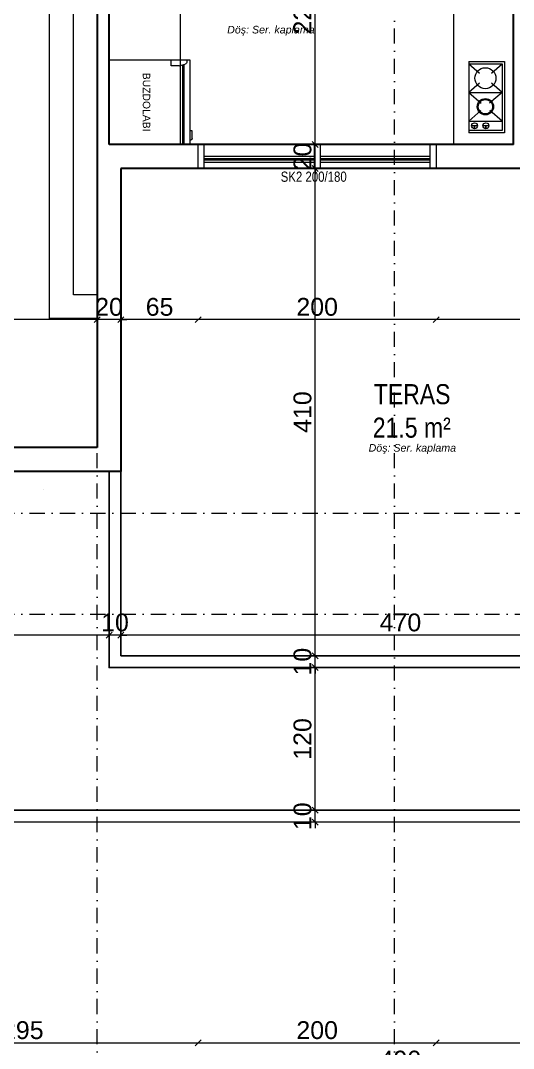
# Model space of a CAD drawing. Header units: millimetres. Extents: x 708 to 46452, y -4963 to 3960.
# Drawn here: x 18069 to 18483, y -4528 to -3663 of the extents above; entities that cross this region are included whole.
import ezdxf

# ---------------------------------------------------------------- set-up
doc = ezdxf.new("R2010")
doc.units = ezdxf.units.MM
doc.linetypes.add('DASHDOT', pattern=[25.4, 12.7, -6.35, 0, -6.35])
for name, color, linetype, lineweight in [('00_DUVAR', 22, 'Continuous', 30), ('00_IC_OLCU', 139, 'Continuous', 20), ('00_PENCERE', 103, 'Continuous', 13), ('00_TEFRİŞ', 251, 'Continuous', 9), ('01- TEFRİŞ', 252, 'Continuous', 9), ('20', 1, 'Continuous', 0), ('aks ve noktalılar', 129, 'DASHDOT', 13), ('TEFRİŞ', 8, 'Continuous', 9), ('yYAZI', 221, 'Continuous', 30)]:
    doc.layers.add(name, color=color, linetype=linetype, lineweight=lineweight)
doc.layers.add('00_YAZI', color=214, linetype='Continuous')
doc.layers.add('BETONARME MOTİF', color=95, linetype='Continuous')
doc.styles.add('ARIAL2', font='arial.ttf', dxfattribs={"width": 0.8})
doc.styles.add('ARİAL NARROW', font='ARIALN.TTF', dxfattribs={"width": 0.8})
doc.styles.get("Standard").update_dxf_attribs({"font": 'arial.ttf'})
doc.dimstyles.new('ALP_OLCU', dxfattribs={"dimscale": 0, "dimtxt": 15, "dimasz": 5, "dimexe": 0.18, "dimexo": 0.06, "dimgap": 3, "dimtad": 1, "dimdec": 0, "dimrnd": 0.1, "dimzin": 9, "dimdsep": 46, "dimtxsty": 'Standard', "dimblk": 'OBLIQUE', "dimcen": 0, "dimse1": 1, "dimse2": 1, "dimclrd": 256, "dimclre": 256, "dimclrt": 53, "dimadec": 0, "dimazin": 0, "dimtfac": 1, "dimtdec": 0, "dimtix": 1, "dimtmove": 1, "dimatfit": 3, "dimldrblk": 'ARCHTICK', "dimfxl": 0.18, "dimtolj": 1, "dimlwd": -1, "dimarcsym": 0})

# ---------------------------------------------------------------- blocks, each defined once
blk = doc.blocks.new('buzdolabıoı-flat-3')
at = {"layer": '00_TEFRİŞ'}
for p, q in [((-1862.4, 1669.94), (-1938.71, 1669.93)), ((-1862.4, 1669.94), (-1938.71, 1669.93)), ((-1938.71, 1669.93), (-1938.69, 1589.93)), ((-1938.71, 1669.93), (-1938.69, 1589.93)), ((-1869.2, 1594.57), (-1869.22, 1669.94)), ((-1868.64, 1594.4), (-1868.65, 1669.94)), ((-1868.07, 1594.22), (-1868.08, 1669.94)), ((-1862.39, 1589.94), (-1862.4, 1669.94)), ((-1862.39, 1589.94), (-1862.4, 1669.94)), ((-1862.4, 1665.4), (-1861.27, 1665.4)), ((-1860.13, 1664.26), (-1860.13, 1656.88)), ((-1860.13, 1656.88), (-1862.4, 1656.88)), ((-1872.61, 1595.62), (-1880, 1595.62)), ((-1880, 1595.62), (-1880, 1589.94)), ((-1872.61, 1595.62), (-1866.83, 1593.84)), ((-1938.69, 1589.93), (-1862.39, 1589.94)), ((-1865.23, 1589.94), (-1865.23, 1591.67))]:
    blk.add_line(p, q, dxfattribs=at)
for centre, radius, end in [((-1861.27, 1664.26), 1.14, 90.01157), ((-1867.5, 1591.67), 2.27, 72.90884)]:
    blk.add_arc(centre, radius, 0.01157, end, dxfattribs=at)
blk.add_attdef('BUZDOLABı', (-1899.79, 1602.13), '', height=7, rotation=90, dxfattribs=at)
blk = doc.blocks.new('_Oblique')
at = {"color": 0, "linetype": 'ByBlock', "lineweight": -2}
blk.add_line((-0.5, -0.5), (0.5, 0.5), dxfattribs=at)
blk = doc.blocks.new('*D1216')
at = {"layer": '00_IC_OLCU', "transparency": 16777216}
blk.add_line((17443.33, -4591.2), (18758.33, -4591.2), dxfattribs=at)
at = {"layer": 'Defpoints', "color": 0, "transparency": 16777216}
for p in [(17443.33, -4252.24), (18758.33, -4332.24), (18758.33, -4591.2)]:
    blk.add_point(p, dxfattribs=at)
at = {"layer": '00_IC_OLCU', "transparency": 16777216, "xscale": 5, "yscale": 5, "zscale": 5, "rotation": 180}
blk.add_blockref('_Oblique', (17443.33, -4591.2), dxfattribs=at)
at = {"layer": '00_IC_OLCU', "transparency": 16777216, "xscale": 5, "yscale": 5, "zscale": 5}
blk.add_blockref('_Oblique', (18758.33, -4591.2), dxfattribs=at)
at = {"layer": '00_IC_OLCU', "color": 53, "transparency": 16777216, "insert": (18100.83, -4580.54), "char_height": 15, "attachment_point": 5}
blk.add_mtext('\\A1;1315', dxfattribs=at)
blk = doc.blocks.new('_ArchTick')
at = {"color": 0, "linetype": 'ByBlock', "const_width": 0.15}
blk.add_lwpolyline([(-0.5, -0.5), (0.5, 0.5)], dxfattribs=at)
blk = doc.blocks.new('*D1225')
at = {"layer": '00_IC_OLCU', "transparency": 16777216}
blk.add_line((17943.33, -4547.65), (18143.33, -4547.65), dxfattribs=at)
at = {"layer": 'Defpoints', "color": 0, "transparency": 16777216}
for p in [(17943.33, -4122.24), (18143.33, -4207.24), (18143.33, -4547.65)]:
    blk.add_point(p, dxfattribs=at)
at = {"layer": '00_IC_OLCU', "transparency": 16777216, "xscale": 5, "yscale": 5, "zscale": 5, "rotation": 180}
blk.add_blockref('_Oblique', (17943.33, -4547.65), dxfattribs=at)
at = {"layer": '00_IC_OLCU', "transparency": 16777216, "xscale": 5, "yscale": 5, "zscale": 5}
blk.add_blockref('_Oblique', (18143.33, -4547.65), dxfattribs=at)
at = {"layer": '00_IC_OLCU', "color": 53, "transparency": 16777216, "insert": (18043.33, -4536.99), "char_height": 15, "attachment_point": 5}
blk.add_mtext('\\A1;200', dxfattribs=at)
blk = doc.blocks.new('*D1226')
at = {"layer": '00_IC_OLCU', "transparency": 16777216}
blk.add_line((18143.33, -4547.65), (18633.33, -4547.65), dxfattribs=at)
at = {"layer": 'Defpoints', "color": 0, "transparency": 16777216}
for p in [(18143.33, -4207.24), (18633.33, -4207.24), (18633.33, -4547.65)]:
    blk.add_point(p, dxfattribs=at)
at = {"layer": '00_IC_OLCU', "transparency": 16777216, "xscale": 5, "yscale": 5, "zscale": 5, "rotation": 180}
blk.add_blockref('_Oblique', (18143.33, -4547.65), dxfattribs=at)
at = {"layer": '00_IC_OLCU', "transparency": 16777216, "xscale": 5, "yscale": 5, "zscale": 5}
blk.add_blockref('_Oblique', (18633.33, -4547.65), dxfattribs=at)
at = {"layer": '00_IC_OLCU', "color": 53, "transparency": 16777216, "insert": (18388.33, -4536.99), "char_height": 15, "attachment_point": 5}
blk.add_mtext('\\A1;490', dxfattribs=at)
blk = doc.blocks.new('*D1229')
at = {"layer": '00_IC_OLCU', "transparency": 16777216}
blk.add_line((17923.33, -4522.87), (18218.33, -4522.87), dxfattribs=at)
at = {"layer": 'Defpoints', "color": 0, "transparency": 16777216}
for p in [(18218.33, -3777.43), (17923.33, -4032.24), (18218.33, -4522.87)]:
    blk.add_point(p, dxfattribs=at)
at = {"layer": '00_IC_OLCU', "transparency": 16777216, "xscale": 5, "yscale": 5, "zscale": 5, "rotation": 180}
blk.add_blockref('_Oblique', (17923.33, -4522.87), dxfattribs=at)
at = {"layer": '00_IC_OLCU', "transparency": 16777216, "xscale": 5, "yscale": 5, "zscale": 5}
blk.add_blockref('_Oblique', (18218.33, -4522.87), dxfattribs=at)
at = {"layer": '00_IC_OLCU', "color": 53, "transparency": 16777216, "insert": (18070.83, -4512.21), "char_height": 15, "attachment_point": 5}
blk.add_mtext('\\A1;295', dxfattribs=at)
blk = doc.blocks.new('*D1230')
at = {"layer": '00_IC_OLCU', "transparency": 16777216}
blk.add_line((18218.33, -4522.87), (18418.33, -4522.87), dxfattribs=at)
at = {"layer": 'Defpoints', "color": 0, "transparency": 16777216}
for p in [(18218.33, -3777.43), (18418.33, -3787.43), (18418.33, -4522.87)]:
    blk.add_point(p, dxfattribs=at)
at = {"layer": '00_IC_OLCU', "transparency": 16777216, "xscale": 5, "yscale": 5, "zscale": 5, "rotation": 180}
blk.add_blockref('_Oblique', (18218.33, -4522.87), dxfattribs=at)
at = {"layer": '00_IC_OLCU', "transparency": 16777216, "xscale": 5, "yscale": 5, "zscale": 5}
blk.add_blockref('_Oblique', (18418.33, -4522.87), dxfattribs=at)
at = {"layer": '00_IC_OLCU', "color": 53, "transparency": 16777216, "insert": (18318.33, -4512.21), "char_height": 15, "attachment_point": 5}
blk.add_mtext('\\A1;200', dxfattribs=at)
blk = doc.blocks.new('*D1231')
at = {"layer": '00_IC_OLCU', "transparency": 16777216}
blk.add_line((18418.33, -4522.87), (18763.33, -4522.87), dxfattribs=at)
at = {"layer": 'Defpoints', "color": 0, "transparency": 16777216}
for p in [(18418.33, -3787.43), (18763.33, -4337.24), (18763.33, -4522.87)]:
    blk.add_point(p, dxfattribs=at)
at = {"layer": '00_IC_OLCU', "transparency": 16777216, "xscale": 5, "yscale": 5, "zscale": 5, "rotation": 180}
blk.add_blockref('_Oblique', (18418.33, -4522.87), dxfattribs=at)
at = {"layer": '00_IC_OLCU', "transparency": 16777216, "xscale": 5, "yscale": 5, "zscale": 5}
blk.add_blockref('_Oblique', (18763.33, -4522.87), dxfattribs=at)
at = {"layer": '00_IC_OLCU', "color": 53, "transparency": 16777216, "insert": (18590.83, -4512.2), "char_height": 15, "attachment_point": 5}
blk.add_mtext('\\A1;345', dxfattribs=at)
blk = doc.blocks.new('*D1149')
at = {"layer": '00_IC_OLCU', "transparency": 16777216}
blk.add_line((18920.33, -4337.24), (18920.33, -2812.24), dxfattribs=at)
at = {"layer": 'Defpoints', "color": 0, "transparency": 16777216}
for p in [(18033.6, -2812.24), (18920.33, -2812.24), (18671.6, -4337.24)]:
    blk.add_point(p, dxfattribs=at)
at = {"layer": '00_IC_OLCU', "transparency": 16777216, "xscale": 5, "yscale": 5, "zscale": 5}
for p, rotation in [((18920.33, -2812.24), 90), ((18920.33, -4337.24), 270)]:
    blk.add_blockref('_Oblique', p, dxfattribs=dict(at, rotation=rotation))
at = {"layer": '00_IC_OLCU', "color": 53, "transparency": 16777216, "insert": (18909.67, -3574.74), "char_height": 15, "attachment_point": 5, "rotation": 90}
blk.add_mtext('\\A1;1525', dxfattribs=at)
blk = doc.blocks.new('*D1154')
at = {"layer": '00_IC_OLCU', "transparency": 16777216}
blk.add_line((18837.59, -4337.24), (18837.59, -3327.24), dxfattribs=at)
at = {"layer": 'Defpoints', "color": 0, "transparency": 16777216}
for p in [(18396.97, -3327.24), (18837.59, -3327.24), (18656.97, -4337.24)]:
    blk.add_point(p, dxfattribs=at)
at = {"layer": '00_IC_OLCU', "transparency": 16777216, "xscale": 5, "yscale": 5, "zscale": 5}
for p, rotation in [((18837.59, -3327.24), 90), ((18837.59, -4337.24), 270)]:
    blk.add_blockref('_Oblique', p, dxfattribs=dict(at, rotation=rotation))
at = {"layer": '00_IC_OLCU', "color": 53, "transparency": 16777216, "insert": (18826.93, -3832.24), "char_height": 15, "attachment_point": 5, "rotation": 90}
blk.add_mtext('\\A1;1010', dxfattribs=at)
blk = doc.blocks.new('*D1294')
at = {"layer": '00_IC_OLCU', "transparency": 16777216}
for p, q in [((18316.7, -4327.24), (18316.7, -4322.24)), ((18316.7, -4337.24), (18316.7, -4327.24)), ((18316.7, -4337.24), (18316.7, -4342.24))]:
    blk.add_line(p, q, dxfattribs=at)
at = {"layer": 'Defpoints', "color": 0, "transparency": 16777216}
for p in [(18316.7, -4327.24), (18383.33, -4327.24), (18383.33, -4337.24)]:
    blk.add_point(p, dxfattribs=at)
at = {"layer": '00_IC_OLCU', "transparency": 16777216, "xscale": 5, "yscale": 5, "zscale": 5}
for p, rotation in [((18316.7, -4327.24), 270), ((18316.7, -4337.24), 90)]:
    blk.add_blockref('_Oblique', p, dxfattribs=dict(at, rotation=rotation))
at = {"layer": '00_IC_OLCU', "color": 53, "transparency": 16777216, "insert": (18306.04, -4332.24), "char_height": 15, "attachment_point": 5, "rotation": 90}
blk.add_mtext('\\A1;10', dxfattribs=at)
blk = doc.blocks.new('*D1295')
at = {"layer": '00_IC_OLCU', "transparency": 16777216}
blk.add_line((18316.7, -4327.24), (18316.7, -4207.24), dxfattribs=at)
at = {"layer": 'Defpoints', "color": 0, "transparency": 16777216}
for p in [(18143.33, -4207.24), (18316.7, -4207.24), (18383.33, -4327.24)]:
    blk.add_point(p, dxfattribs=at)
at = {"layer": '00_IC_OLCU', "transparency": 16777216, "xscale": 5, "yscale": 5, "zscale": 5}
for p, rotation in [((18316.7, -4207.24), 90), ((18316.7, -4327.24), 270)]:
    blk.add_blockref('_Oblique', p, dxfattribs=dict(at, rotation=rotation))
at = {"layer": '00_IC_OLCU', "color": 53, "transparency": 16777216, "insert": (18306.04, -4267.24), "char_height": 15, "attachment_point": 5, "rotation": 90}
blk.add_mtext('\\A1;120', dxfattribs=at)
blk = doc.blocks.new('*D1296')
at = {"layer": '00_IC_OLCU', "transparency": 16777216}
for p, q in [((18316.7, -4197.24), (18316.7, -4192.24)), ((18316.7, -4207.24), (18316.7, -4197.24)), ((18316.7, -4207.24), (18316.7, -4212.24))]:
    blk.add_line(p, q, dxfattribs=at)
at = {"layer": 'Defpoints', "color": 0, "transparency": 16777216}
for p in [(18153.33, -4197.24), (18316.7, -4197.24), (18143.33, -4207.24)]:
    blk.add_point(p, dxfattribs=at)
at = {"layer": '00_IC_OLCU', "transparency": 16777216, "xscale": 5, "yscale": 5, "zscale": 5}
for p, rotation in [((18316.7, -4197.24), 270), ((18316.7, -4207.24), 90)]:
    blk.add_blockref('_Oblique', p, dxfattribs=dict(at, rotation=rotation))
at = {"layer": '00_IC_OLCU', "color": 53, "transparency": 16777216, "insert": (18306.04, -4202.24), "char_height": 15, "attachment_point": 5, "rotation": 90}
blk.add_mtext('\\A1;10', dxfattribs=at)
blk = doc.blocks.new('*D1297')
at = {"layer": '00_IC_OLCU', "transparency": 16777216}
blk.add_line((18316.7, -4197.24), (18316.7, -3787.43), dxfattribs=at)
at = {"layer": 'Defpoints', "color": 0, "transparency": 16777216}
for p in [(18153.33, -3787.43), (18316.7, -3787.43), (18153.33, -4197.24)]:
    blk.add_point(p, dxfattribs=at)
at = {"layer": '00_IC_OLCU', "transparency": 16777216, "xscale": 5, "yscale": 5, "zscale": 5}
for p, rotation in [((18316.7, -3787.43), 90), ((18316.7, -4197.24), 270)]:
    blk.add_blockref('_Oblique', p, dxfattribs=dict(at, rotation=rotation))
at = {"layer": '00_IC_OLCU', "color": 53, "transparency": 16777216, "insert": (18306.04, -3992.34), "char_height": 15, "attachment_point": 5, "rotation": 90}
blk.add_mtext('\\A1;410', dxfattribs=at)
blk = doc.blocks.new('*D1298')
at = {"layer": '00_IC_OLCU', "transparency": 16777216}
for p, q in [((18316.7, -3767.43), (18316.7, -3762.43)), ((18316.7, -3787.43), (18316.7, -3767.43)), ((18316.7, -3787.43), (18316.7, -3792.43))]:
    blk.add_line(p, q, dxfattribs=at)
at = {"layer": 'Defpoints', "color": 0, "transparency": 16777216}
for p in [(18218.33, -3767.43), (18316.7, -3767.43), (18153.33, -3787.43)]:
    blk.add_point(p, dxfattribs=at)
at = {"layer": '00_IC_OLCU', "transparency": 16777216, "xscale": 5, "yscale": 5, "zscale": 5}
for p, rotation in [((18316.7, -3767.43), 270), ((18316.7, -3787.43), 90)]:
    blk.add_blockref('_Oblique', p, dxfattribs=dict(at, rotation=rotation))
at = {"layer": '00_IC_OLCU', "color": 53, "transparency": 16777216, "insert": (18306.04, -3777.43), "char_height": 15, "attachment_point": 5, "rotation": 90}
blk.add_mtext('\\A1;20', dxfattribs=at)
blk = doc.blocks.new('*D1299')
at = {"layer": '00_IC_OLCU', "transparency": 16777216}
blk.add_line((18316.7, -3767.43), (18316.7, -3547.24), dxfattribs=at)
at = {"layer": 'Defpoints', "color": 0, "transparency": 16777216}
for p in [(18213.33, -3547.24), (18316.7, -3547.24), (18218.33, -3767.43)]:
    blk.add_point(p, dxfattribs=at)
at = {"layer": '00_IC_OLCU', "transparency": 16777216, "xscale": 5, "yscale": 5, "zscale": 5}
for p, rotation in [((18316.7, -3547.24), 90), ((18316.7, -3767.43), 270)]:
    blk.add_blockref('_Oblique', p, dxfattribs=dict(at, rotation=rotation))
at = {"layer": '00_IC_OLCU', "color": 53, "transparency": 16777216, "insert": (18306.04, -3657.34), "char_height": 15, "attachment_point": 5, "rotation": 90}
blk.add_mtext('\\A1;220', dxfattribs=at)
blk = doc.blocks.new('*D1170')
at = {"layer": '00_IC_OLCU', "transparency": 16777216}
blk.add_line((18623.33, -4180.01), (18153.33, -4180.01), dxfattribs=at)
at = {"layer": 'Defpoints', "color": 0, "transparency": 16777216}
for p in [(18153.33, -4180.01), (18153.33, -4197.24), (18623.33, -4197.24)]:
    blk.add_point(p, dxfattribs=at)
at = {"layer": '00_IC_OLCU', "transparency": 16777216, "xscale": 5, "yscale": 5, "zscale": 5, "rotation": 180}
blk.add_blockref('_Oblique', (18153.33, -4180.01), dxfattribs=at)
at = {"layer": '00_IC_OLCU', "transparency": 16777216, "xscale": 5, "yscale": 5, "zscale": 5}
blk.add_blockref('_Oblique', (18623.33, -4180.01), dxfattribs=at)
at = {"layer": '00_IC_OLCU', "color": 53, "transparency": 16777216, "insert": (18388.33, -4169.35), "char_height": 15, "attachment_point": 5}
blk.add_mtext('\\A1;470', dxfattribs=at)
blk = doc.blocks.new('*D1171')
at = {"layer": '00_IC_OLCU', "transparency": 16777216}
for p, q in [((18143.33, -4180.01), (18138.33, -4180.01)), ((18153.33, -4180.01), (18143.33, -4180.01)), ((18153.33, -4180.01), (18158.33, -4180.01))]:
    blk.add_line(p, q, dxfattribs=at)
at = {"layer": 'Defpoints', "color": 0, "transparency": 16777216}
for p in [(18143.33, -4180.01), (18153.33, -4197.24), (18143.33, -4207.24)]:
    blk.add_point(p, dxfattribs=at)
at = {"layer": '00_IC_OLCU', "transparency": 16777216, "xscale": 5, "yscale": 5, "zscale": 5}
blk.add_blockref('_Oblique', (18143.33, -4180.01), dxfattribs=at)
at = {"layer": '00_IC_OLCU', "transparency": 16777216, "xscale": 5, "yscale": 5, "zscale": 5, "rotation": 180}
blk.add_blockref('_Oblique', (18153.33, -4180.01), dxfattribs=at)
at = {"layer": '00_IC_OLCU', "color": 53, "transparency": 16777216, "insert": (18148.33, -4169.35), "char_height": 15, "attachment_point": 5}
blk.add_mtext('\\A1;10', dxfattribs=at)
blk = doc.blocks.new('*D1172')
at = {"layer": '00_IC_OLCU', "transparency": 16777216}
blk.add_line((18143.33, -4180.01), (17943.33, -4180.01), dxfattribs=at)
at = {"layer": 'Defpoints', "color": 0, "transparency": 16777216}
for p in [(17943.33, -4122.24), (17943.33, -4180.01), (18143.33, -4207.24)]:
    blk.add_point(p, dxfattribs=at)
at = {"layer": '00_IC_OLCU', "transparency": 16777216, "xscale": 5, "yscale": 5, "zscale": 5, "rotation": 180}
blk.add_blockref('_Oblique', (17943.33, -4180.01), dxfattribs=at)
at = {"layer": '00_IC_OLCU', "transparency": 16777216, "xscale": 5, "yscale": 5, "zscale": 5}
blk.add_blockref('_Oblique', (18143.33, -4180.01), dxfattribs=at)
at = {"layer": '00_IC_OLCU', "color": 53, "transparency": 16777216, "insert": (18043.33, -4169.35), "char_height": 15, "attachment_point": 5}
blk.add_mtext('\\A1;200', dxfattribs=at)
blk = doc.blocks.new('*D1178')
at = {"layer": '00_IC_OLCU', "transparency": 16777216}
blk.add_line((18623.33, -3914.63), (18418.33, -3914.63), dxfattribs=at)
at = {"layer": 'Defpoints', "color": 0, "transparency": 16777216}
for p in [(18418.33, -3777.43), (18418.33, -3914.63), (18623.33, -3914.63)]:
    blk.add_point(p, dxfattribs=at)
at = {"layer": '00_IC_OLCU', "transparency": 16777216, "xscale": 5, "yscale": 5, "zscale": 5, "rotation": 180}
blk.add_blockref('_Oblique', (18418.33, -3914.63), dxfattribs=at)
at = {"layer": '00_IC_OLCU', "transparency": 16777216, "xscale": 5, "yscale": 5, "zscale": 5}
blk.add_blockref('_Oblique', (18623.33, -3914.63), dxfattribs=at)
at = {"layer": '00_IC_OLCU', "color": 53, "transparency": 16777216, "insert": (18520.83, -3903.97), "char_height": 15, "attachment_point": 5}
blk.add_mtext('\\A1;205', dxfattribs=at)
blk = doc.blocks.new('*D1179')
at = {"layer": '00_IC_OLCU', "transparency": 16777216}
blk.add_line((18418.33, -3914.63), (18218.33, -3914.63), dxfattribs=at)
at = {"layer": 'Defpoints', "color": 0, "transparency": 16777216}
for p in [(18418.33, -3777.43), (18218.33, -3787.43), (18218.33, -3914.63)]:
    blk.add_point(p, dxfattribs=at)
at = {"layer": '00_IC_OLCU', "transparency": 16777216, "xscale": 5, "yscale": 5, "zscale": 5, "rotation": 180}
blk.add_blockref('_Oblique', (18218.33, -3914.63), dxfattribs=at)
at = {"layer": '00_IC_OLCU', "transparency": 16777216, "xscale": 5, "yscale": 5, "zscale": 5}
blk.add_blockref('_Oblique', (18418.33, -3914.63), dxfattribs=at)
at = {"layer": '00_IC_OLCU', "color": 53, "transparency": 16777216, "insert": (18318.33, -3903.97), "char_height": 15, "attachment_point": 5}
blk.add_mtext('\\A1;200', dxfattribs=at)
blk = doc.blocks.new('*D1180')
at = {"layer": '00_IC_OLCU', "transparency": 16777216}
blk.add_line((18218.33, -3914.63), (18153.33, -3914.63), dxfattribs=at)
at = {"layer": 'Defpoints', "color": 0, "transparency": 16777216}
for p in [(18153.33, -3787.43), (18218.33, -3787.43), (18153.33, -3914.63)]:
    blk.add_point(p, dxfattribs=at)
at = {"layer": '00_IC_OLCU', "transparency": 16777216, "xscale": 5, "yscale": 5, "zscale": 5, "rotation": 180}
blk.add_blockref('_Oblique', (18153.33, -3914.63), dxfattribs=at)
at = {"layer": '00_IC_OLCU', "transparency": 16777216, "xscale": 5, "yscale": 5, "zscale": 5}
blk.add_blockref('_Oblique', (18218.33, -3914.63), dxfattribs=at)
at = {"layer": '00_IC_OLCU', "color": 53, "transparency": 16777216, "insert": (18185.83, -3903.97), "char_height": 15, "attachment_point": 5}
blk.add_mtext('\\A1;65', dxfattribs=at)
blk = doc.blocks.new('*D1181')
at = {"layer": '00_IC_OLCU', "transparency": 16777216}
for p, q in [((18133.33, -3914.63), (18128.33, -3914.63)), ((18153.33, -3914.63), (18133.33, -3914.63)), ((18153.33, -3914.63), (18158.33, -3914.63))]:
    blk.add_line(p, q, dxfattribs=at)
at = {"layer": 'Defpoints', "color": 0, "transparency": 16777216}
for p in [(18133.33, -3767.43), (18153.33, -3787.43), (18133.33, -3914.63)]:
    blk.add_point(p, dxfattribs=at)
at = {"layer": '00_IC_OLCU', "transparency": 16777216, "xscale": 5, "yscale": 5, "zscale": 5}
blk.add_blockref('_Oblique', (18133.33, -3914.63), dxfattribs=at)
at = {"layer": '00_IC_OLCU', "transparency": 16777216, "xscale": 5, "yscale": 5, "zscale": 5, "rotation": 180}
blk.add_blockref('_Oblique', (18153.33, -3914.63), dxfattribs=at)
at = {"layer": '00_IC_OLCU', "color": 53, "transparency": 16777216, "insert": (18143.33, -3903.97), "char_height": 15, "attachment_point": 5}
blk.add_mtext('\\A1;20', dxfattribs=at)
blk = doc.blocks.new('*D1182')
at = {"layer": '00_IC_OLCU', "transparency": 16777216}
blk.add_line((18133.33, -3914.63), (17673.33, -3914.63), dxfattribs=at)
at = {"layer": 'Defpoints', "color": 0, "transparency": 16777216}
for p in [(18133.33, -3767.43), (17673.33, -3914.63), (17673.33, -3972.24)]:
    blk.add_point(p, dxfattribs=at)
at = {"layer": '00_IC_OLCU', "transparency": 16777216, "xscale": 5, "yscale": 5, "zscale": 5, "rotation": 180}
blk.add_blockref('_Oblique', (17673.33, -3914.63), dxfattribs=at)
at = {"layer": '00_IC_OLCU', "transparency": 16777216, "xscale": 5, "yscale": 5, "zscale": 5}
blk.add_blockref('_Oblique', (18133.33, -3914.63), dxfattribs=at)
at = {"layer": '00_IC_OLCU', "color": 53, "transparency": 16777216, "insert": (17903.33, -3903.97), "char_height": 15, "attachment_point": 5}
blk.add_mtext('\\A1;460', dxfattribs=at)

msp = doc.modelspace()

# ---------------------------------------------------------------- linework, layer by layer
for points in [[(18503.328, -3567.435), (18753.328, -3567.435), (18753.328, -4327.242), (17833.328, -4327.242), (17833.328, -4242.242), (17453.328, -4242.242), (17453.328, -2822.242), (18115.328, -2822.242), (18115.328, -3072.242)], [(18633.328, -3787.435), (18633.328, -4207.242), (18143.328, -4207.242), (18143.328, -4042.242)], [(18633.328, -3787.435), (18633.328, -4207.242), (18143.328, -4207.242), (18143.328, -4042.242)], [(18623.328, -3787.435), (18623.328, -4197.242), (18153.328, -4197.242), (18153.328, -4042.242)]]:
    msp.add_lwpolyline(points)
at = {"layer": '00_DUVAR'}
for p, q in [((18133.328, -3537.242), (18133.328, -3767.435)), ((18143.328, -3767.435), (18143.328, -3547.242)), ((18483.328, -3767.435), (18483.328, -3617.242)), ((18133.328, -3767.435), (18133.328, -4022.242)), ((18483.328, -3767.435), (18143.328, -3767.435)), ((18633.328, -3787.435), (18153.328, -3787.435)), ((18153.328, -3787.435), (18153.328, -4042.242)), ((18133.328, -4022.242), (17673.328, -4022.242)), ((18153.328, -4042.242), (17653.328, -4042.242)), ((18088.328, -4057.242), (18088.328, -4057.242))]:
    msp.add_line(p, q, dxfattribs=at)
at = {"layer": '00_PENCERE', "lineweight": 15}
for p, q in [((18218.328, -3767.435), (18223.328, -3767.435)), ((18218.328, -3787.435), (18218.328, -3767.435)), ((18223.328, -3787.435), (18223.328, -3767.435)), ((18413.328, -3767.435), (18315.828, -3767.435)), ((18315.828, -3767.435), (18315.828, -3787.435)), ((18320.828, -3767.435), (18320.828, -3787.435)), ((18413.328, -3787.435), (18413.328, -3767.435)), ((18413.328, -3767.435), (18418.328, -3767.435)), ((18418.328, -3767.435), (18418.328, -3787.435)), ((18315.828, -3777.435), (18223.328, -3777.435)), ((18315.828, -3779.435), (18223.328, -3779.435)), ((18315.828, -3780.435), (18223.328, -3780.435)), ((18315.828, -3782.435), (18223.328, -3782.435)), ((18413.328, -3777.435), (18320.828, -3777.435)), ((18413.328, -3779.435), (18320.828, -3779.435)), ((18413.328, -3780.435), (18320.828, -3780.435)), ((18413.328, -3782.435), (18320.828, -3782.435)), ((18315.828, -3787.435), (18218.328, -3787.435)), ((18315.828, -3787.435), (18320.828, -3787.435)), ((18418.328, -3787.435), (18413.328, -3787.435))]:
    msp.add_line(p, q, dxfattribs=at)
at = {"layer": '00_TEFRİŞ'}
for p, q in [((18445.747, -3697.586), (18445.747, -3757.586)), ((18445.747, -3697.586), (18475.747, -3697.586)), ((18475.747, -3697.586), (18475.747, -3757.586)), ((18445.747, -3699.586), (18454.714, -3707.272)), ((18445.747, -3699.586), (18473.747, -3699.586)), ((18464.779, -3707.272), (18473.747, -3699.586)), ((18473.747, -3699.586), (18473.747, -3747.586)), ((18454.714, -3715.899), (18445.747, -3723.586)), ((18473.747, -3723.586), (18464.779, -3715.899)), ((18445.747, -3723.586), (18456.203, -3732.548)), ((18445.747, -3723.586), (18473.747, -3723.586)), ((18473.747, -3723.586), (18463.123, -3732.692)), ((18445.747, -3747.586), (18456.037, -3738.765)), ((18473.747, -3747.586), (18463.523, -3738.823)), ((18445.747, -3747.586), (18473.747, -3747.586)), ((18473.747, -3747.586), (18473.747, -3755.586)), ((18473.747, -3755.586), (18445.747, -3755.586)), ((18475.747, -3757.586), (18445.747, -3757.586)), ((18453.109, -3751.586), (18448.109, -3751.586)), ((18450.34, -3751.586), (18450.34, -3754.071)), ((18450.878, -3754.071), (18450.878, -3751.586)), ((18462.695, -3751.586), (18457.695, -3751.586)), ((18459.926, -3751.586), (18459.926, -3754.071)), ((18460.464, -3754.071), (18460.464, -3751.586))]:
    msp.add_line(p, q, dxfattribs=at)
for centre, radius in [((18459.747, -3711.586), 8.838), ((18459.747, -3735.586), 6.838), ((18459.747, -3735.586), 6.049), ((18450.609, -3751.586), 2.5), ((18460.195, -3751.586), 2.5)]:
    msp.add_circle(centre, radius, dxfattribs=at)
at = {"layer": '01- TEFRİŞ'}
msp.add_line((18203.328, -3767.435), (18203.328, -3547.242), dxfattribs=at)
msp.add_lwpolyline([(18433.328, -3767.435), (18433.328, -3425.242), (18483.328, -3425.242)], dxfattribs=at)
at = {"layer": '20'}
msp.add_lwpolyline([(18763.328, -4337.242), (17823.328, -4337.242), (17823.328, -4252.242), (17443.328, -4252.242), (17443.328, -2812.242), (18125.328, -2812.242), (18125.328, -3012.242), (18563.328, -3012.242), (18563.328, -3557.435), (18763.328, -3557.435)], close=True, dxfattribs=at)
msp.add_lwpolyline([(18753.328, -4327.242), (17833.328, -4327.242), (17833.328, -4242.242), (17453.328, -4242.242), (17453.328, -2822.242), (18115.328, -2822.242), (18115.328, -3022.242), (18553.328, -3022.242), (18553.328, -3567.435), (18753.328, -3567.435), (18753.328, -4327.242)], dxfattribs=at)
at = {"layer": 'aks ve noktalılar'}
for points in [[(18133.328, -4677.042), (18133.328, -2576.175)], [(18383.328, -4677.042), (18383.328, -2576.175)], [(17107.547, -4077.242), (18956.494, -4077.242)], [(17107.547, -4162.242), (18956.494, -4162.242)]]:
    msp.add_lwpolyline(points, dxfattribs=at)
at = {"layer": 'TEFRİŞ', "linetype": 'Continuous'}
for points in [[(18133.328, -3913.676), (18093.328, -3913.676), (18093.328, -3597.242), (18133.328, -3597.242)], [(18133.328, -3893.676), (18113.328, -3893.676), (18113.328, -3617.242), (18133.328, -3617.242)]]:
    msp.add_lwpolyline(points, dxfattribs=at)

# ---------------------------------------------------------------- block references
at = {"layer": 'BETONARME MOTİF'}
ref = msp.add_blockref('buzdolabıoı-flat-3', (19869.737, -2280.374), dxfattribs=dict(at, xscale=-0.8904939187585146, yscale=0.8904939187585146, zscale=0.8904939187585146, rotation=180))
ref.add_attrib('BUZDOLABı', 'BUZDOLABI', (18171.747, -3707.057), dxfattribs={"layer": '00_TEFRİŞ', "height": 6.2335, "rotation": 270})

# ---------------------------------------------------------------- texts
at = {"layer": '00_PENCERE', "insert": (18343.172, -3798.825), "char_height": 8.59375, "width": 97.84587, "attachment_point": 9, "style": 'ARIAL2'}
msp.add_mtext('SK2 200/180', dxfattribs=at)
at = {"layer": '00_YAZI', "insert": (18245.898, -4014.118), "char_height": 16.875, "width": 303.06029, "attachment_point": 7, "style": 'ARİAL NARROW'}
msp.add_mtext('\\pi120.05355;{\\W1;TERAS\\P\\pi119.19023;21.5 m²}', dxfattribs=at)
at = {"layer": 'yYAZI', "char_height": 6.4, "width": 95.25986, "attachment_point": 3}
for insert in [(18316.188, -3667.57), (18435.1, -4019.244)]:
    msp.add_mtext('{\\fArial|b0|i1|c162|p34;Döş: Ser. kaplama}', dxfattribs=dict(at, insert=insert))

# ---------------------------------------------------------------- dimensions: what is measured, and where the dimension line sits
at = {"layer": '00_IC_OLCU'}
for base, p1, p2, angle, picture, middle in [((18920.326, -2812.242), (18671.603, -4337.242), (18033.603, -2812.242), 90, '*D1149', (18909.668, -3574.742)), ((18837.593, -3327.242), (18656.97, -4337.242), (18396.97, -3327.242), 90, '*D1154', (18826.934, -3832.242)), ((18316.698, -3547.242), (18218.328, -3767.435), (18213.328, -3547.242), 90, '*D1299', (18306.039, -3657.339)), ((17673.328, -3914.632), (18133.328, -3767.435), (17673.328, -3972.242), 180, '*D1182', (17903.328, -3903.973)), ((18133.328, -3914.632), (18153.328, -3787.435), (18133.328, -3767.435), 180, '*D1181', (18143.328, -3903.973)), ((18316.698, -3767.435), (18153.328, -3787.435), (18218.328, -3767.435), 90, '*D1298', (18306.039, -3777.435)), ((18218.328, -4522.867), (17923.328, -4032.242), (18218.328, -3777.435), 180, '*D1229', (18070.828, -4512.209)), ((18316.698, -3787.435), (18153.328, -4197.242), (18153.328, -3787.435), 90, '*D1297', (18306.039, -3992.339)), ((18418.328, -4522.867), (18218.328, -3777.435), (18418.328, -3787.435), 180, '*D1230', (18318.328, -4512.209)), ((18218.328, -3914.632), (18418.328, -3777.435), (18218.328, -3787.435), 180, '*D1179', (18318.328, -3903.973)), ((18418.328, -3914.632), (18623.328, -3914.632), (18418.328, -3777.435), 180, '*D1178', (18520.828, -3903.973)), ((18153.328, -3914.632), (18218.328, -3787.435), (18153.328, -3787.435), 180, '*D1180', (18185.828, -3903.973)), ((18763.328, -4522.867), (18418.328, -3787.435), (18763.328, -4337.242), 180, '*D1231', (18590.828, -4512.204)), ((18143.328, -4547.651), (17943.328, -4122.242), (18143.328, -4207.242), 180, '*D1225', (18043.328, -4536.992)), ((17943.328, -4180.013), (18143.328, -4207.242), (17943.328, -4122.242), 180, '*D1172', (18043.328, -4169.354)), ((18143.328, -4180.013), (18153.328, -4197.242), (18143.328, -4207.242), 180, '*D1171', (18148.328, -4169.354)), ((18153.328, -4180.013), (18623.328, -4197.242), (18153.328, -4197.242), 180, '*D1170', (18388.328, -4169.354)), ((18316.698, -4197.242), (18143.328, -4207.242), (18153.328, -4197.242), 90, '*D1296', (18306.039, -4202.242)), ((18633.328, -4547.651), (18143.328, -4207.242), (18633.328, -4207.242), 180, '*D1226', (18388.328, -4536.992)), ((18316.698, -4207.242), (18383.328, -4327.242), (18143.328, -4207.242), 90, '*D1295', (18306.039, -4267.242)), ((18758.328, -4591.202), (17443.328, -4252.242), (18758.328, -4332.242), 180, '*D1216', (18100.828, -4580.538)), ((18316.698, -4327.242), (18383.328, -4337.242), (18383.328, -4327.242), 90, '*D1294', (18306.039, -4332.242))]:
    dim = msp.add_linear_dim(base=base, p1=p1, p2=p2, angle=angle, dimstyle='ALP_OLCU', override={"dimscale": 1}, dxfattribs=at)
    dim.commit()
    dim.dimension.update_dxf_attribs({"geometry": picture, "text_midpoint": middle})

doc.saveas('drawing.dxf')
